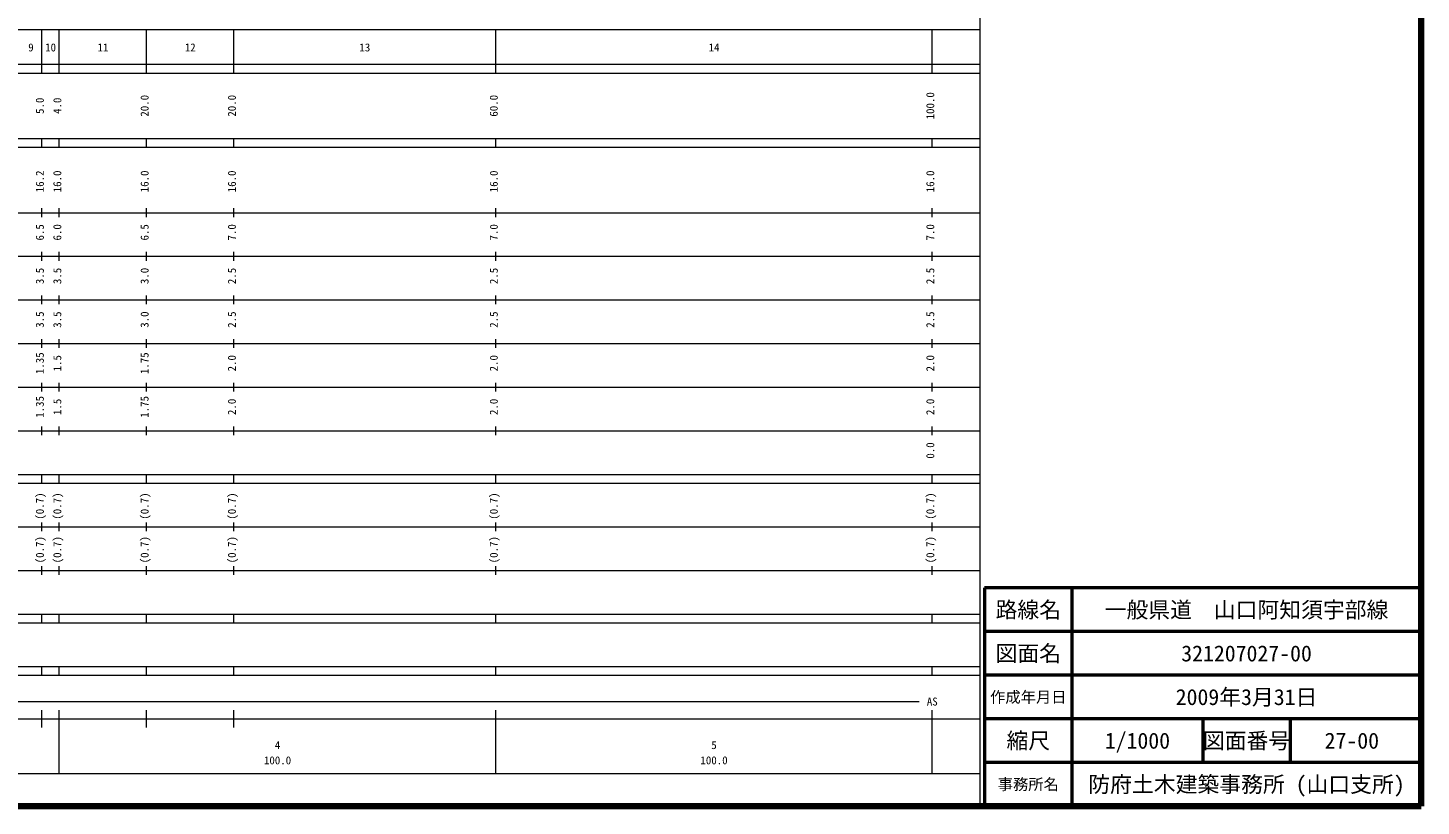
# Model space of a CAD drawing. Units: millimetres on the paper, enlarged 1000 times. Extents: x 40000 to 680000, y 20000 to 380000.
# Drawn here: x 360795 to 680000, y 20000 to 198357 of the extents above; entities that cross this region are included whole.
import ezdxf
from ezdxf.enums import TextEntityAlignment as Align

# ---------------------------------------------------------------- set-up
doc = ezdxf.new("R2010")
doc.units = ezdxf.units.MM
doc.header["$LTSCALE"] = 1000
for name, color, linetype, lineweight in [('M-TTL', 2, 'Continuous', 140), ('M-TTL-BAND', 7, 'Continuous', 13), ('M-TTL-FRAM', 2, 'Continuous', 50), ('M-TTL-LINE', 7, 'Continuous', 50)]:
    doc.layers.add(name, color=color, linetype=linetype, lineweight=lineweight)
doc.layers.add('M-TTL-TXT', color=7, linetype='Continuous')
doc.styles.add('ＭＳ ゴシック', font='')
doc.styles.get('ＭＳ ゴシック').set_extended_font_data('MS Gothic')

msp = doc.modelspace()

# ---------------------------------------------------------------- linework, layer by layer
at = {"layer": 'M-TTL'}
for p, q in [((680000, 20000), (680000, 380000)), ((40000, 20000), (680000, 20000))]:
    msp.add_line(p, q, dxfattribs=at)
at = {"layer": 'M-TTL-BAND'}
for p, q in [((579000, 20000), (579000, 370000)), ((68000, 198000), (579000, 198000)), ((364000, 188000), (364000, 198000)), ((368000, 188000), (368000, 198000)), ((388000, 188000), (388000, 198000)), ((408000, 188000), (408000, 198000)), ((468000, 188000), (468000, 198000)), ((568000, 188000), (568000, 198000)), ((40000, 190000), (579000, 190000)), ((40000, 188000), (579000, 188000)), ((40000, 173000), (579000, 173000)), ((364000, 171000), (364000, 173000)), ((368000, 171000), (368000, 173000)), ((388000, 171000), (388000, 173000)), ((408000, 171000), (408000, 173000)), ((468000, 171000), (468000, 173000)), ((568000, 171000), (568000, 173000)), ((40000, 171000), (579000, 171000)), ((364000, 155000), (364000, 157000)), ((368000, 155000), (368000, 157000)), ((388000, 155000), (388000, 157000)), ((408000, 155000), (408000, 157000)), ((468000, 155000), (468000, 157000)), ((568000, 155000), (568000, 157000)), ((40000, 156000), (579000, 156000)), ((364000, 145000), (364000, 147000)), ((368000, 145000), (368000, 147000)), ((388000, 145000), (388000, 147000)), ((408000, 145000), (408000, 147000)), ((468000, 145000), (468000, 147000)), ((568000, 145000), (568000, 147000)), ((46000, 146000), (579000, 146000)), ((52000, 136000), (579000, 136000)), ((364000, 135000), (364000, 137000)), ((368000, 135000), (368000, 137000)), ((388000, 135000), (388000, 137000)), ((408000, 135000), (408000, 137000)), ((468000, 135000), (468000, 137000)), ((568000, 135000), (568000, 137000)), ((46000, 126000), (579000, 126000)), ((364000, 125000), (364000, 127000)), ((368000, 125000), (368000, 127000)), ((388000, 125000), (388000, 127000)), ((408000, 125000), (408000, 127000)), ((468000, 125000), (468000, 127000)), ((568000, 125000), (568000, 127000)), ((52000, 116000), (579000, 116000)), ((364000, 115000), (364000, 117000)), ((368000, 115000), (368000, 117000)), ((388000, 115000), (388000, 117000)), ((408000, 115000), (408000, 117000)), ((468000, 115000), (468000, 117000)), ((568000, 115000), (568000, 117000)), ((46000, 106000), (579000, 106000)), ((364000, 105000), (364000, 107000)), ((368000, 105000), (368000, 107000)), ((388000, 105000), (388000, 107000)), ((408000, 105000), (408000, 107000)), ((468000, 105000), (468000, 107000)), ((568000, 105000), (568000, 107000)), ((40000, 96000), (579000, 96000)), ((364000, 94000), (364000, 96000)), ((368000, 94000), (368000, 96000)), ((388000, 94000), (388000, 96000)), ((408000, 94000), (408000, 96000)), ((468000, 94000), (468000, 96000)), ((568000, 94000), (568000, 96000)), ((40000, 94000), (579000, 94000)), ((49000, 84000), (579000, 84000)), ((364000, 83000), (364000, 85000)), ((368000, 83000), (368000, 85000)), ((388000, 83000), (388000, 85000)), ((408000, 83000), (408000, 85000)), ((468000, 83000), (468000, 85000)), ((568000, 83000), (568000, 85000)), ((40000, 74000), (579000, 74000)), ((364000, 73000), (364000, 75000)), ((368000, 73000), (368000, 75000)), ((388000, 73000), (388000, 75000)), ((408000, 73000), (408000, 75000)), ((468000, 73000), (468000, 75000)), ((568000, 73000), (568000, 75000)), ((40000, 64000), (579000, 64000)), ((364000, 62000), (364000, 64000)), ((368000, 62000), (368000, 64000)), ((388000, 62000), (388000, 64000)), ((408000, 62000), (408000, 64000)), ((468000, 62000), (468000, 64000)), ((568000, 62000), (568000, 64000)), ((40000, 62000), (579000, 62000)), ((40000, 52000), (579000, 52000)), ((364000, 50000), (364000, 52000)), ((368000, 50000), (368000, 52000)), ((388000, 50000), (388000, 52000)), ((408000, 50000), (408000, 52000)), ((468000, 50000), (468000, 52000)), ((568000, 50000), (568000, 52000)), ((40000, 50000), (579000, 50000)), ((71000, 44000), (565000, 44000)), ((364000, 38000), (364000, 42000)), ((368000, 27500), (368000, 42000)), ((388000, 38000), (388000, 42000)), ((408000, 38000), (408000, 42000)), ((468000, 27500), (468000, 42000)), ((568000, 27500), (568000, 42000)), ((40000, 40000), (579000, 40000)), ((68000, 27500), (579000, 27500))]:
    msp.add_line(p, q, dxfattribs=at)
at = {"layer": 'M-TTL-FRAM'}
for p, q in [((680000, 70000), (580000, 70000)), ((580000, 70000), (580000, 20000))]:
    msp.add_line(p, q, dxfattribs=at)
at = {"layer": 'M-TTL-LINE'}
for p, q in [((600000, 70000), (600000, 20000)), ((680000, 60000), (580000, 60000)), ((680000, 50000), (580000, 50000)), ((680000, 40000), (580000, 40000)), ((630000, 40000), (630000, 30000)), ((650000, 40000), (650000, 30000)), ((680000, 30000), (580000, 30000))]:
    msp.add_line(p, q, dxfattribs=at)

# ---------------------------------------------------------------- texts
at = {"layer": 'M-TTL-BAND', "style": 'ＭＳ ゴシック'}
for s, p in [('9', (361500, 192405)), ('10', (366000, 192405)), ('11', (378000, 192405)), ('12', (398000, 192405)), ('13', (438000, 192405)), ('14', (518000, 192405)), ('AS', (568000, 42500)), ('4', (418000, 32523)), ('5', (518000, 32523)), ('100.0', (418000, 29033)), ('100.0', (518000, 29033))]:
    msp.add_text(s, height=1833, dxfattribs=at).set_placement(p, align=Align.BOTTOM_CENTER)
for s, p in [('5.0', (365000, 180500)), ('4.0', (369000, 180500)), ('20.0', (389000, 180500)), ('20.0', (409000, 180500)), ('60.0', (469000, 180500)), ('100.0', (569000, 180500)), ('16.2', (365000, 163174)), ('16.0', (369000, 163174)), ('16.0', (389000, 163174)), ('16.0', (409000, 163174)), ('16.0', (469000, 163174)), ('16.0', (569000, 163174)), ('6.5', (365000, 151500)), ('6.0', (369000, 151500)), ('6.5', (389000, 151500)), ('7.0', (409000, 151500)), ('7.0', (469000, 151500)), ('7.0', (569000, 151500)), ('3.5', (365000, 141500)), ('3.5', (369000, 141500)), ('3.0', (389000, 141500)), ('2.5', (409000, 141500)), ('2.5', (469000, 141500)), ('2.5', (569000, 141500)), ('3.5', (365000, 131500)), ('3.5', (369000, 131500)), ('3.0', (389000, 131500)), ('2.5', (409000, 131500)), ('2.5', (469000, 131500)), ('2.5', (569000, 131500)), ('1.35', (365000, 121500)), ('1.5', (369000, 121500)), ('1.75', (389000, 121500)), ('2.0', (409000, 121500)), ('2.0', (469000, 121500)), ('2.0', (569000, 121500)), ('1.35', (365000, 111500)), ('1.5', (369000, 111500)), ('1.75', (389000, 111500)), ('2.0', (409000, 111500)), ('2.0', (469000, 111500)), ('2.0', (569000, 111500)), ('0.0', (569000, 101500)), ('(0.7)', (365000, 88764)), ('(0.7)', (369000, 88764)), ('(0.7)', (389000, 88764)), ('(0.7)', (409000, 88764)), ('(0.7)', (469000, 88764)), ('(0.7)', (569000, 88764)), ('(0.7)', (365000, 78764)), ('(0.7)', (369000, 78764)), ('(0.7)', (389000, 78764)), ('(0.7)', (409000, 78764)), ('(0.7)', (469000, 78764)), ('(0.7)', (569000, 78764))]:
    msp.add_text(s, height=1833, rotation=90, dxfattribs=at).set_placement(p, align=Align.BOTTOM_CENTER)
at = {"layer": 'M-TTL-TXT', "style": 'ＭＳ ゴシック'}
for s, height, p in [('路線名', 3666, (590000, 65000)), ('路線名', 3666, (590000, 65000)), ('一般県道\u3000山口阿知須宇部線', 3666, (640000, 65000)), ('図面名', 3666, (590000, 55000)), ('図面名', 3666, (590000, 55000)), ('321207027-00', 3666, (640000, 55000)), ('作成年月日', 2566, (590000, 45000)), ('作成年月日', 2566, (590000, 45000)), ('2009年3月31日', 3666, (640000, 45000)), ('縮尺', 3666, (590000, 35000)), ('縮尺', 3666, (590000, 35000)), ('1/1000', 3666, (615000, 35000)), ('図面番号', 3666, (640000, 35000)), ('図面番号', 3666, (640000, 35000)), ('27-00', 3666, (664125, 35000)), ('事務所名', 2566, (590000, 25000)), ('事務所名', 2566, (590000, 25000)), ('防府土木建築事務所 (山口支所)', 3666, (640000, 25000))]:
    msp.add_text(s, height=height, dxfattribs=at).set_placement(p, align=Align.MIDDLE_CENTER)

doc.saveas('drawing.dxf')
